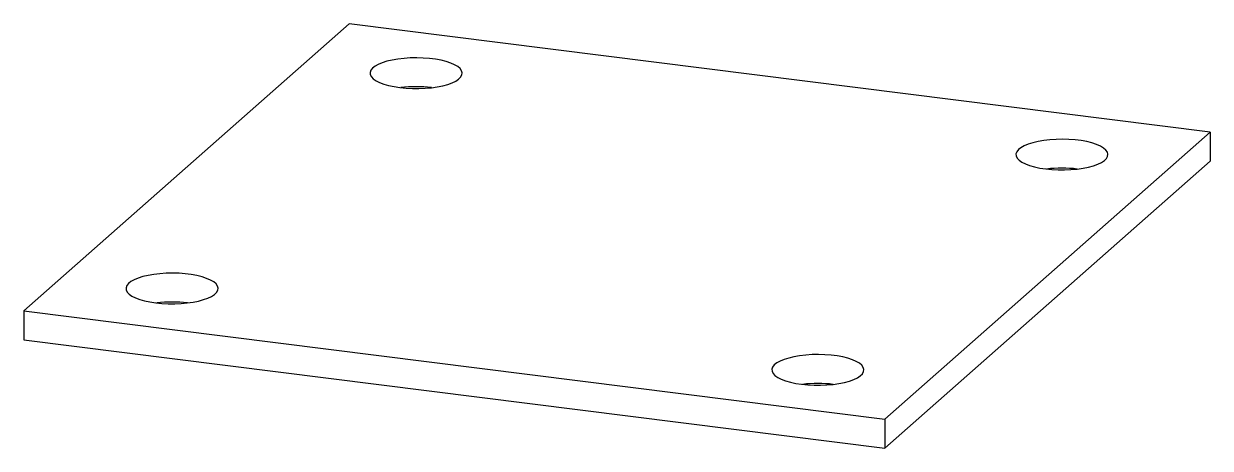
# Paper-space layout '_左右二等角轴测' of a CAD drawing. Header units: millimetres. Extents: x -38.7 to 38.7, y -12.9 to 14.8.
import ezdxf

# ---------------------------------------------------------------- set-up
doc = ezdxf.new("R2010")
doc.units = ezdxf.units.MM

psp = doc.layouts.new('_左右二等角轴测')

# ---------------------------------------------------------------- linework, layer by layer
at = {"color": 7, "linetype": 'Continuous', "lineweight": 25}
for p, q in [((-17.456, 14.775), (-38.669, -3.933)), ((38.669, 7.704), (-17.456, 14.775)), ((17.456, -11.004), (38.669, 7.704)), ((38.669, 7.704), (38.669, 5.819)), ((17.456, -12.89), (38.669, 5.819)), ((-38.669, -3.933), (-38.669, -5.819)), ((-38.669, -3.933), (17.456, -11.004)), ((-38.669, -5.819), (17.456, -12.89)), ((17.456, -11.004), (17.456, -12.89))]:
    psp.add_line(p, q, dxfattribs=at)
at = {"color": 7, "linetype": 'Continuous', "lineweight": 25, "flags": 128}
for points in [[(-14.153, 10.617), (-13.752, 10.577), (-13.338, 10.556), (-12.919, 10.555), (-12.504, 10.572), (-12.101, 10.609), (-11.716, 10.664), (-11.359, 10.737), (-11.035, 10.825), (-10.751, 10.928), (-10.512, 11.042), (-10.324, 11.167), (-10.19, 11.299), (-10.112, 11.436), (-10.093, 11.575), (-10.131, 11.714), (-10.228, 11.85), (-10.38, 11.98), (-10.584, 12.102), (-10.838, 12.213), (-11.135, 12.311), (-11.471, 12.394), (-11.838, 12.461), (-12.23, 12.511), (-12.638, 12.541), (-13.055, 12.553), (-13.473, 12.545), (-13.883, 12.517), (-14.278, 12.471), (-14.65, 12.407), (-14.992, 12.327), (-15.296, 12.231), (-15.558, 12.122), (-15.772, 12.002), (-15.933, 11.874), (-16.04, 11.739), (-16.089, 11.6), (-16.079, 11.461), (-16.011, 11.323), (-15.887, 11.19), (-15.708, 11.064), (-15.478, 10.947), (-15.202, 10.842), (-14.885, 10.751), (-14.533, 10.676), (-14.153, 10.617)], [(27.941, 5.314), (28.342, 5.274), (28.756, 5.253), (29.174, 5.251), (29.589, 5.269), (29.993, 5.306), (30.377, 5.361), (30.735, 5.433), (31.059, 5.522), (31.343, 5.624), (31.581, 5.739), (31.769, 5.864), (31.904, 5.996), (31.981, 6.133), (32.001, 6.272), (31.962, 6.411), (31.866, 6.547), (31.714, 6.677), (31.509, 6.799), (31.256, 6.91), (30.958, 7.008), (30.623, 7.091), (30.256, 7.158), (29.864, 7.207), (29.456, 7.238), (29.039, 7.249), (28.621, 7.241), (28.21, 7.214), (27.815, 7.168), (27.443, 7.104), (27.102, 7.023), (26.797, 6.928), (26.535, 6.819), (26.322, 6.699), (26.16, 6.57), (26.054, 6.435), (26.005, 6.297), (26.015, 6.157), (26.082, 6.02), (26.207, 5.886), (26.385, 5.76), (26.615, 5.644), (26.891, 5.539), (27.209, 5.448), (27.561, 5.372), (27.941, 5.314)], [(-30.062, -3.414), (-29.662, -3.454), (-29.248, -3.475), (-28.829, -3.477), (-28.414, -3.459), (-28.01, -3.422), (-27.626, -3.367), (-27.268, -3.295), (-26.945, -3.206), (-26.661, -3.104), (-26.422, -2.989), (-26.234, -2.864), (-26.1, -2.732), (-26.022, -2.595), (-26.003, -2.456), (-26.041, -2.317), (-26.137, -2.181), (-26.289, -2.051), (-26.494, -1.929), (-26.748, -1.818), (-27.045, -1.72), (-27.381, -1.637), (-27.748, -1.57), (-28.139, -1.521), (-28.548, -1.49), (-28.965, -1.478), (-29.383, -1.486), (-29.793, -1.514), (-30.188, -1.56), (-30.56, -1.624), (-30.902, -1.704), (-31.206, -1.8), (-31.468, -1.909), (-31.682, -2.029), (-31.843, -2.158), (-31.95, -2.293), (-31.998, -2.431), (-31.989, -2.571), (-31.921, -2.708), (-31.797, -2.842), (-31.618, -2.968), (-31.388, -3.084), (-31.112, -3.189), (-30.795, -3.28), (-30.443, -3.355), (-30.062, -3.414)], [(12.031, -8.717), (12.432, -8.757), (12.846, -8.778), (13.264, -8.78), (13.679, -8.762), (14.083, -8.725), (14.468, -8.67), (14.825, -8.598), (15.149, -8.509), (15.433, -8.407), (15.671, -8.292), (15.859, -8.168), (15.994, -8.035), (16.071, -7.898), (16.091, -7.759), (16.052, -7.62), (15.956, -7.484), (15.804, -7.354), (15.599, -7.233), (15.346, -7.122), (15.048, -7.024), (14.713, -6.94), (14.346, -6.873), (13.954, -6.824), (13.546, -6.793), (13.129, -6.782), (12.711, -6.79), (12.3, -6.817), (11.905, -6.863), (11.534, -6.927), (11.192, -7.008), (10.887, -7.103), (10.626, -7.212), (10.412, -7.332), (10.25, -7.461), (10.144, -7.596), (10.095, -7.734), (10.105, -7.874), (10.172, -8.012), (10.297, -8.145), (10.476, -8.271), (10.705, -8.388), (10.982, -8.492), (11.299, -8.583), (11.651, -8.659), (12.031, -8.717)]]:
    psp.add_lwpolyline(points, dxfattribs=at)
at = {"color": 7, "linetype": 'Continuous', "lineweight": 25}
for centre in [(-13.092, 2), (29.002, -3.304), (-29.002, -12.032), (13.092, -17.335)]:
    psp.add_arc(centre, 8.668, 83.37546, 96.62454, dxfattribs=at)

doc.saveas('drawing.dxf')
